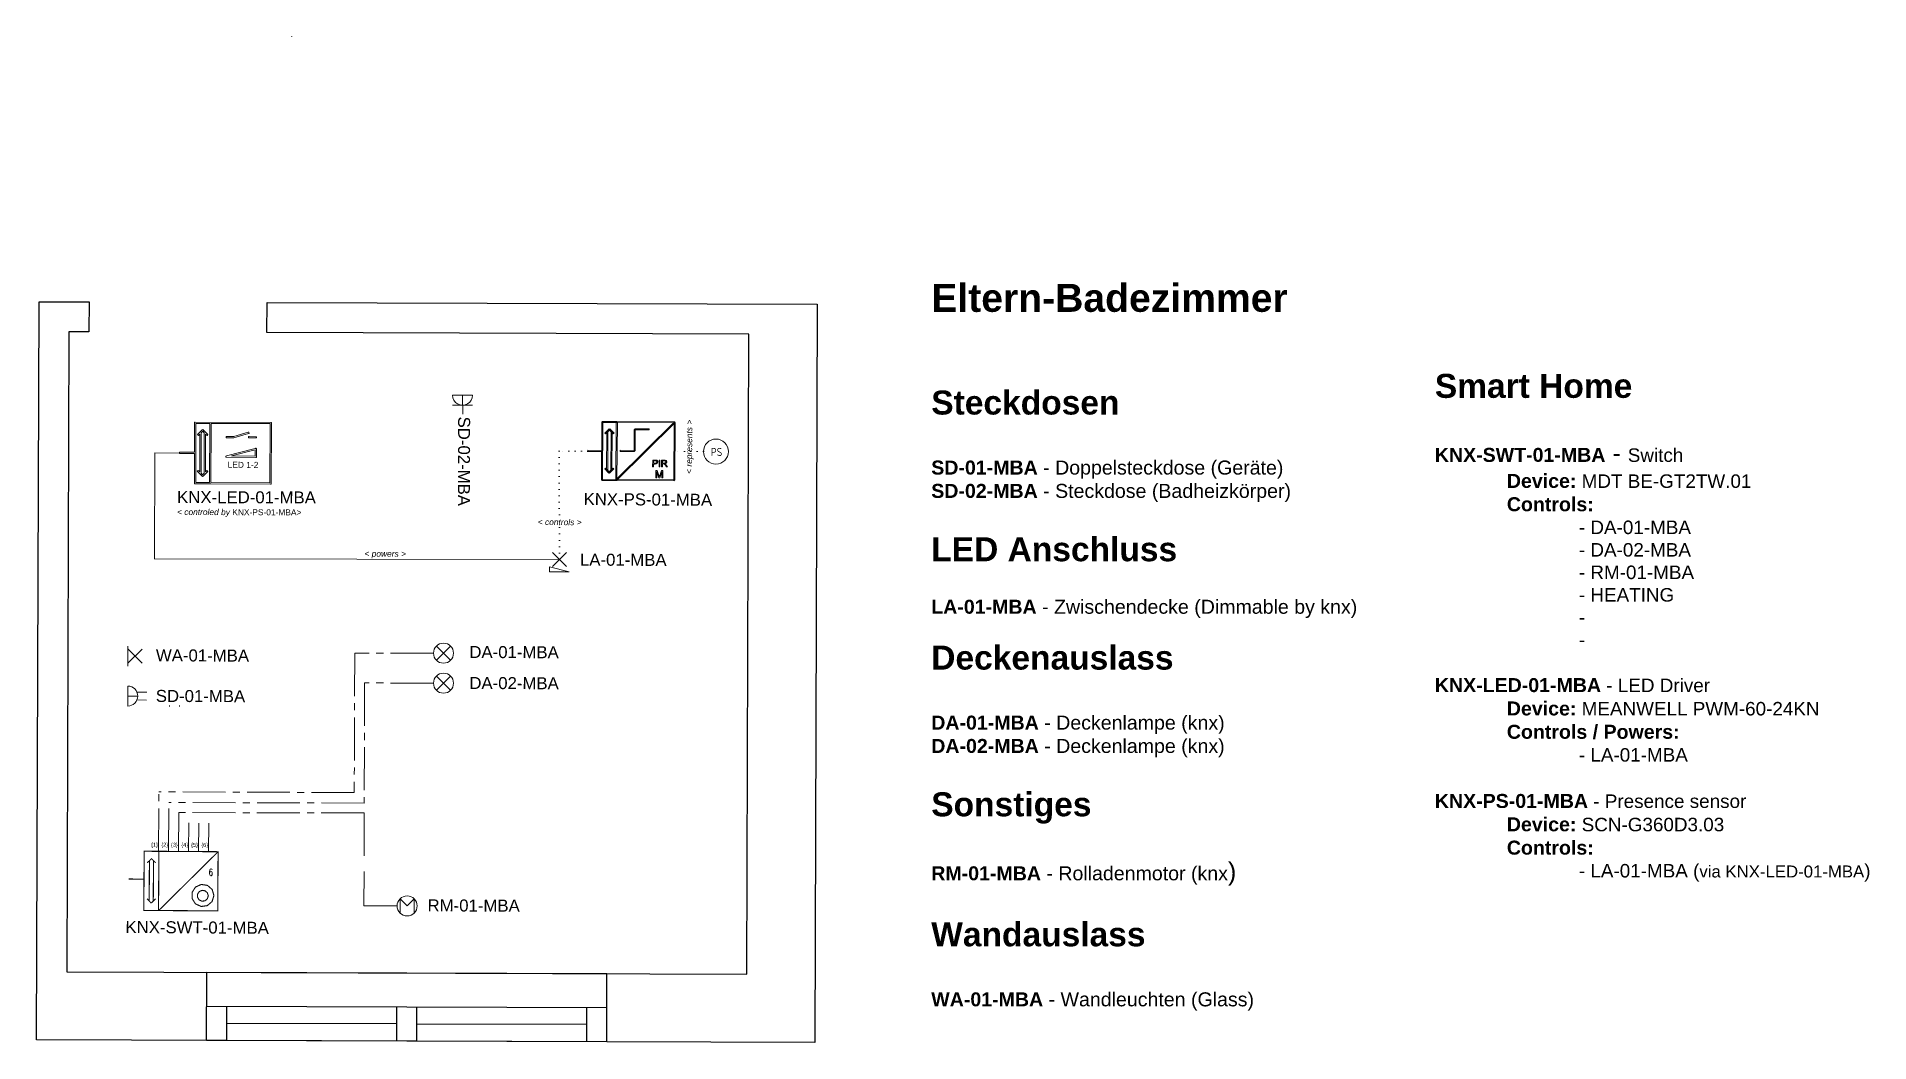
# Model space of a CAD drawing. Header units: millimetres. Extents: x 19395 to 28558, y 20483 to 25511.
import ezdxf
from ezdxf.enums import TextEntityAlignment as Align

# ---------------------------------------------------------------- set-up
doc = ezdxf.new("R2010")
doc.units = ezdxf.units.MM
doc.header["$LTSCALE"] = 10
doc.linetypes.add('AI-Linetype-20', pattern=[32.166085, 21.44411, -3.573992, 3.573992, -3.573992])
doc.linetypes.add('DOT2', pattern=[3.175, 0, -3.175])
for name, color, linetype in [('01-OG-MBA-Walls', 7, 'Continuous'), ('02-OG-MBA-Windows', 7, 'Continuous'), ('05-OG-MBA-Light_Schematic', 7, 'Continuous'), ('05-OG-MBA-Outlets_Schematic', 7, 'Continuous'), ('06-OG-MBA-Smart_Schematic', 7, 'Continuous'), ('07-OG-MBA-Misc_Schematic', 7, 'Continuous'), ('08-OG-MBA-Schematic_Description', 7, 'Continuous')]:
    doc.layers.add(name, color=color, linetype=linetype)
doc.styles.add('ISO Proportional', font='isocp.shx')
doc.styles.add('SN0', font='ROMANS', dxfattribs={"width": 0.002083})
doc.styles.get("Standard").update_dxf_attribs({"font": 'Arial.ttf'})

# ---------------------------------------------------------------- blocks, each defined once
blk = doc.blocks.new('block 6')
at = {"color": 250, "lineweight": 25}
blk.add_open_spline([(-668.9, 148.6), (-668.9, 148.6), (-668.9, 148.7), (-668.9, 148.7)], degree=3, dxfattribs=at)

msp = doc.modelspace()

# ---------------------------------------------------------------- linework, layer by layer
at = {"layer": '01-OG-MBA-Walls', "lineweight": 25}
msp.add_lwpolyline([(22956.1, 24023.6), (20546.1, 24031.4), (20546.6, 24181.4), (23296.6, 24172.5), (23284.7, 20482.5), (22244.7, 20485.9), (19394.7, 20495.1), (19406.6, 24185.1), (19656.6, 24184.2), (19656.1, 24034.2), (19556.1, 24034.6), (19545.8, 20834.6), (22945.8, 20823.6)], close=True, dxfattribs=at)
at = {"layer": '02-OG-MBA-Windows', "lineweight": 25}
for p, q in [((20244.7, 20492.3), (20245.8, 20832.3)), ((22245.8, 20825.9), (20245.8, 20832.3)), ((22244.7, 20485.9), (22245.8, 20825.9)), ((22245.2, 20655.9), (20245.2, 20662.3)), ((20344.7, 20492), (20345.2, 20662)), ((21194.7, 20489.3), (21195.2, 20659.3)), ((21294.7, 20488.9), (21295.2, 20658.9)), ((22144.7, 20486.2), (22145.2, 20656.2)), ((21195, 20574.3), (20345, 20577)), ((22145, 20571.2), (21295, 20573.9)), ((22244.7, 20485.9), (20244.7, 20492.3))]:
    msp.add_line(p, q, dxfattribs=at)
at = {"layer": '05-OG-MBA-Light_Schematic', "color": 7, "lineweight": 20}
for p, q in [((21973.5, 22861.6), (22044.5, 22932.1)), ((21973.8, 22932.3), (22044.2, 22861.4)), ((21958.9, 22860.7), (22057.8, 22834.3)), ((19851.1, 22464), (19850.7, 22364)), ((19921.7, 22449.1), (19850.8, 22378.6)), ((19851, 22449.3), (19921.5, 22378.4)), ((21464.4, 22463.8), (21393.5, 22393.3)), ((21393.7, 22464), (21464.2, 22393)), ((21464.3, 22313.8), (21393.3, 22243.3)), ((21393.5, 22314), (21464, 22243))]:
    msp.add_line(p, q, dxfattribs=at)
msp.add_lwpolyline([(22057.8, 22834.3), (21958.8, 22834.7), (21958.9, 22860.7)], dxfattribs=at)
for centre in [(21428.9, 22428.5), (21428.8, 22278.5)]:
    msp.add_circle(centre, 50, dxfattribs=at)
at = {"layer": '05-OG-MBA-Outlets_Schematic', "color": 7, "lineweight": 20}
for p, q in [((21574.2, 23717.9), (21474.2, 23717.7)), ((21574.3, 23667.9), (21474.3, 23667.7)), ((21524.2, 23717.8), (21524.9, 23623.9)), ((19850.4, 22264), (19850.1, 22164)), ((19900.2, 22213.8), (19850.2, 22214)), ((19896.1, 22234), (19944.8, 22233.8)), ((19896.3, 22194.4), (19944.7, 22194.2))]:
    msp.add_line(p, q, dxfattribs=at)
for centre, start, end in [((21524.2, 23717.8), 180.13276, 0.13276), ((19850.2, 22214), 269.815, 89.815)]:
    msp.add_arc(centre, 50, start, end, dxfattribs=at)
at = {"layer": '06-OG-MBA-Smart_Schematic', "color": 3, "linetype": 'AI-Linetype-20', "lineweight": 15}
for p, q in [((20984.9, 22428.5), (20982.7, 21731.6)), ((21378.9, 22428.5), (20984.9, 22428.5)), ((21034.5, 22279.6), (21032.5, 21678.7)), ((21378.8, 22278.5), (21034.5, 22279.6)), ((20058.6, 22162.3), (20058.6, 22167.2)), ((20108.6, 22162.2), (20108.6, 22166.9)), ((20003.9, 21437.6), (20005.8, 21734.7)), ((20982.7, 21731.6), (20005.8, 21734.7)), ((20053.9, 21437.2), (20055.5, 21681.4)), ((21032.5, 21678.7), (20055.5, 21681.4)), ((20103.9, 21436.9), (20105.1, 21631.2)), ((21032.4, 21629.3), (20105.1, 21631.2)), ((21032.4, 21629.3), (21031.6, 21386.2)), ((20153.9, 21436.6), (20154.8, 21579.3)), ((20203.9, 21436.3), (20204.8, 21579)), ((20253.9, 21436), (20254.8, 21578.7)), ((21031.4, 21336.2), (21030.9, 21165.1)), ((21030.9, 21165.1), (21196.9, 21164.6))]:
    msp.add_line(p, q, dxfattribs=at)
at = {"layer": '06-OG-MBA-Smart_Schematic', "color": 1, "linetype": 'Continuous', "lineweight": 15}
for points in [[(19984, 22900.4), (19985.7, 23429.2)], [(19985.7, 23429.2), (20109.5, 23429)], [(19983, 22900.4), (22009, 22896.8)]]:
    msp.add_lwpolyline(points, dxfattribs=at)
at = {"layer": '06-OG-MBA-Smart_Schematic', "color": 7, "linetype": 'DOT2', "lineweight": 15}
for points in [[(22150.6, 23437.5), (22006.6, 23438.4)], [(22006.6, 23438.4), (22009, 22896.8)], [(22728.5, 23436.4), (22583.7, 23437.4)]]:
    msp.add_lwpolyline(points, dxfattribs=at)
at = {"layer": '06-OG-MBA-Smart_Schematic', "color": 7, "linetype": 'Continuous', "lineweight": 15, "const_width": 5.48}
for points in [[(19932.3, 21438), (20005.9, 21437.6), (20004, 21141.6), (19930.4, 21142), (19932.3, 21438)], [(19968.9, 21401), (19947.6, 21380), (19968.9, 21401), (19989.9, 21379.7), (19968.9, 21401)], [(19958.6, 21390.9), (19957.3, 21189.6)], [(19979, 21390.7), (19977.7, 21189.5)], [(20005.9, 21437.6), (20301.9, 21435.6), (20300, 21139.7), (20004, 21141.6), (20005.9, 21437.6)], [(20301.9, 21435.6), (20004.8, 21141.6)], [(19855.4, 21299.1), (19930.6, 21298.7)], [(20280.9, 21216.5), (20272.3, 21246.6), (20248.8, 21267.3), (20217.8, 21272), (20189.2, 21259.2), (20172.1, 21233), (20171.8, 21201.6), (20188.6, 21175.1), (20217, 21161.9), (20248, 21166.1), (20271.8, 21186.5), (20280.9, 21216.5), (20280.9, 21216.5)], [(19967.4, 21178.6), (19946.4, 21200.7)], [(19988.7, 21200.4), (19967.4, 21178.6)], [(20252.7, 21215.1), (20248.4, 21230), (20236.9, 21240.2), (20221.6, 21242.5), (20207.5, 21236.2), (20199, 21223.2), (20198.9, 21207.8), (20207.2, 21194.7), (20221.2, 21188.2), (20236.5, 21190.3), (20248.2, 21200.3), (20252.7, 21215.1), (20252.7, 21215.1)]]:
    msp.add_lwpolyline(points, dxfattribs=at)
at = {"layer": '06-OG-MBA-Smart_Schematic', "color": 7, "lineweight": 15}
msp.add_circle((22791, 23436.4), 62.5, dxfattribs=at)
for points, knots in [([(20265.8, 23274.9), (20265.8, 23274.9), (20259.3, 23274.9), (20259.3, 23274.9), (20259.3, 23274.9), (20259.3, 23274.9), (20186.7, 23275.2), (20186.7, 23275.2), (20186.7, 23275.2), (20186.7, 23275.2), (20183.4, 23275.2), (20183.4, 23275.2), (20183.4, 23275.2), (20183.4, 23275.2), (20183.4, 23278.4), (20183.4, 23278.4), (20183.4, 23278.4), (20183.4, 23278.4), (20183.9, 23426.1), (20183.9, 23426.1), (20183.9, 23426.1), (20183.9, 23426.1), (20112.8, 23426.4), (20112.8, 23426.4), (20112.8, 23426.4), (20112.8, 23426.4), (20109.5, 23426.4), (20109.5, 23426.4), (20109.5, 23426.4), (20109.5, 23426.4), (20109.5, 23432.9), (20109.5, 23432.9), (20109.5, 23432.9), (20109.5, 23432.9), (20112.8, 23432.9), (20112.8, 23432.9), (20112.8, 23432.9), (20112.8, 23432.9), (20183.9, 23432.7), (20183.9, 23432.7), (20183.9, 23432.7), (20183.9, 23432.7), (20184.4, 23580.4), (20184.4, 23580.4), (20184.4, 23580.4), (20184.4, 23580.4), (20184.4, 23583.7), (20184.4, 23583.7), (20184.4, 23583.7), (20184.4, 23583.7), (20187.7, 23583.7), (20187.7, 23583.7), (20187.7, 23583.7), (20187.7, 23583.7), (20565.5, 23582.4), (20565.5, 23582.4), (20565.5, 23582.4), (20565.5, 23582.4), (20568.8, 23582.4), (20568.8, 23582.4), (20568.8, 23582.4), (20568.8, 23582.4), (20568.8, 23579.2), (20568.8, 23579.2), (20568.8, 23579.2), (20568.8, 23579.2), (20567.8, 23277.2), (20567.8, 23277.2), (20567.8, 23277.2), (20567.8, 23277.2), (20567.8, 23273.9), (20567.8, 23273.9), (20567.8, 23273.9), (20567.8, 23273.9), (20564.5, 23273.9), (20564.5, 23273.9), (20564.5, 23273.9), (20564.5, 23273.9), (20265.8, 23274.9), (20265.8, 23274.9)], [0, 0, 0, 0, 0.047619, 0.047619, 0.047619, 0.047619, 0.095238, 0.095238, 0.095238, 0.095238, 0.142857, 0.142857, 0.142857, 0.142857, 0.190476, 0.190476, 0.190476, 0.190476, 0.238095, 0.238095, 0.238095, 0.238095, 0.285714, 0.285714, 0.285714, 0.285714, 0.333333, 0.333333, 0.333333, 0.333333, 0.380952, 0.380952, 0.380952, 0.380952, 0.428571, 0.428571, 0.428571, 0.428571, 0.47619, 0.47619, 0.47619, 0.47619, 0.52381, 0.52381, 0.52381, 0.52381, 0.571429, 0.571429, 0.571429, 0.571429, 0.619048, 0.619048, 0.619048, 0.619048, 0.666667, 0.666667, 0.666667, 0.666667, 0.714286, 0.714286, 0.714286, 0.714286, 0.761905, 0.761905, 0.761905, 0.761905, 0.809524, 0.809524, 0.809524, 0.809524, 0.857143, 0.857143, 0.857143, 0.857143, 0.904762, 0.904762, 0.904762, 0.904762, 1, 1, 1, 1]), ([(20259.3, 23281.5), (20259.3, 23281.5), (20260.3, 23576.9), (20260.3, 23576.9), (20260.3, 23576.9), (20260.3, 23576.9), (20190.9, 23577.1), (20190.9, 23577.1), (20190.9, 23577.1), (20190.9, 23577.1), (20190.5, 23432.7), (20190.5, 23432.7), (20190.5, 23432.7), (20190.5, 23432.7), (20190.4, 23426.1), (20190.4, 23426.1), (20190.4, 23426.1), (20190.4, 23426.1), (20190, 23281.7), (20190, 23281.7), (20190, 23281.7), (20190, 23281.7), (20259.3, 23281.5), (20259.3, 23281.5)], [0, 0, 0, 0, 0.142857, 0.142857, 0.142857, 0.142857, 0.285714, 0.285714, 0.285714, 0.285714, 0.428571, 0.428571, 0.428571, 0.428571, 0.571429, 0.571429, 0.571429, 0.571429, 0.714286, 0.714286, 0.714286, 0.714286, 1, 1, 1, 1]), ([(20266.8, 23576.9), (20266.8, 23576.9), (20265.8, 23281.4), (20265.8, 23281.4), (20265.8, 23281.4), (20265.8, 23281.4), (20561.3, 23280.5), (20561.3, 23280.5), (20561.3, 23280.5), (20561.3, 23280.5), (20562.3, 23575.9), (20562.3, 23575.9), (20562.3, 23575.9), (20562.3, 23575.9), (20266.8, 23576.9), (20266.8, 23576.9)], [0, 0, 0, 0, 0.2, 0.2, 0.2, 0.2, 0.4, 0.4, 0.4, 0.4, 0.6, 0.6, 0.6, 0.6, 1, 1, 1, 1]), ([(20210.3, 23334.5), (20210.3, 23334.5), (20210.9, 23524.1), (20210.9, 23524.1), (20210.9, 23524.1), (20210.9, 23524.1), (20205.5, 23518.8), (20205.5, 23518.8), (20205.5, 23518.8), (20205.5, 23518.8), (20203.2, 23516.5), (20203.2, 23516.5), (20203.2, 23516.5), (20203.2, 23516.5), (20198.6, 23521.1), (20198.6, 23521.1), (20198.6, 23521.1), (20198.6, 23521.1), (20200.9, 23523.4), (20200.9, 23523.4), (20200.9, 23523.4), (20200.9, 23523.4), (20222.5, 23544.9), (20222.5, 23544.9), (20222.5, 23544.9), (20222.5, 23544.9), (20224.8, 23547.2), (20224.8, 23547.2), (20224.8, 23547.2), (20224.8, 23547.2), (20224.9, 23547.1), (20224.9, 23547.1), (20224.9, 23547.1), (20224.9, 23547.1), (20225, 23547.2), (20225, 23547.2), (20225, 23547.2), (20225, 23547.2), (20227.3, 23544.9), (20227.3, 23544.9), (20227.3, 23544.9), (20227.3, 23544.9), (20248.8, 23523.2), (20248.8, 23523.2), (20248.8, 23523.2), (20248.8, 23523.2), (20251.1, 23520.9), (20251.1, 23520.9), (20251.1, 23520.9), (20251.1, 23520.9), (20246.5, 23516.3), (20246.5, 23516.3), (20246.5, 23516.3), (20246.5, 23516.3), (20244.2, 23518.6), (20244.2, 23518.6), (20244.2, 23518.6), (20244.2, 23518.6), (20238.8, 23524), (20238.8, 23524), (20238.8, 23524), (20238.8, 23524), (20238.2, 23334.5), (20238.2, 23334.5), (20238.2, 23334.5), (20238.2, 23334.5), (20243.6, 23339.8), (20243.6, 23339.8), (20243.6, 23339.8), (20243.6, 23339.8), (20245.9, 23342.1), (20245.9, 23342.1), (20245.9, 23342.1), (20245.9, 23342.1), (20250.5, 23337.5), (20250.5, 23337.5), (20250.5, 23337.5), (20250.5, 23337.5), (20248.2, 23335.2), (20248.2, 23335.2), (20248.2, 23335.2), (20248.2, 23335.2), (20226.6, 23313.7), (20226.6, 23313.7), (20226.6, 23313.7), (20226.6, 23313.7), (20224.3, 23311.4), (20224.3, 23311.4), (20224.3, 23311.4), (20224.3, 23311.4), (20224.2, 23311.5), (20224.2, 23311.5), (20224.2, 23311.5), (20224.2, 23311.5), (20224.1, 23311.4), (20224.1, 23311.4), (20224.1, 23311.4), (20224.1, 23311.4), (20221.8, 23313.7), (20221.8, 23313.7), (20221.8, 23313.7), (20221.8, 23313.7), (20200.3, 23335.3), (20200.3, 23335.3), (20200.3, 23335.3), (20200.3, 23335.3), (20198, 23337.6), (20198, 23337.6), (20198, 23337.6), (20198, 23337.6), (20202.6, 23342.3), (20202.6, 23342.3), (20202.6, 23342.3), (20202.6, 23342.3), (20204.9, 23339.9), (20204.9, 23339.9), (20204.9, 23339.9), (20204.9, 23339.9), (20210.3, 23334.5), (20210.3, 23334.5)], [0, 0, 0, 0, 0.032258, 0.032258, 0.032258, 0.032258, 0.064516, 0.064516, 0.064516, 0.064516, 0.096774, 0.096774, 0.096774, 0.096774, 0.129032, 0.129032, 0.129032, 0.129032, 0.16129, 0.16129, 0.16129, 0.16129, 0.193548, 0.193548, 0.193548, 0.193548, 0.225806, 0.225806, 0.225806, 0.225806, 0.258065, 0.258065, 0.258065, 0.258065, 0.290323, 0.290323, 0.290323, 0.290323, 0.322581, 0.322581, 0.322581, 0.322581, 0.354839, 0.354839, 0.354839, 0.354839, 0.387097, 0.387097, 0.387097, 0.387097, 0.419355, 0.419355, 0.419355, 0.419355, 0.451613, 0.451613, 0.451613, 0.451613, 0.483871, 0.483871, 0.483871, 0.483871, 0.516129, 0.516129, 0.516129, 0.516129, 0.548387, 0.548387, 0.548387, 0.548387, 0.580645, 0.580645, 0.580645, 0.580645, 0.612903, 0.612903, 0.612903, 0.612903, 0.645161, 0.645161, 0.645161, 0.645161, 0.677419, 0.677419, 0.677419, 0.677419, 0.709677, 0.709677, 0.709677, 0.709677, 0.741935, 0.741935, 0.741935, 0.741935, 0.774194, 0.774194, 0.774194, 0.774194, 0.806452, 0.806452, 0.806452, 0.806452, 0.83871, 0.83871, 0.83871, 0.83871, 0.870968, 0.870968, 0.870968, 0.870968, 0.903226, 0.903226, 0.903226, 0.903226, 0.935484, 0.935484, 0.935484, 0.935484, 1, 1, 1, 1]), ([(20217.4, 23530.6), (20217.4, 23530.6), (20217.4, 23528), (20217.4, 23528), (20217.4, 23528), (20217.4, 23528), (20216.8, 23329.1), (20216.8, 23329.1), (20216.8, 23329.1), (20216.8, 23329.1), (20216.8, 23328), (20216.8, 23328), (20216.8, 23328), (20216.8, 23328), (20224.2, 23320.5), (20224.2, 23320.5), (20224.2, 23320.5), (20224.2, 23320.5), (20231.7, 23327.9), (20231.7, 23327.9), (20231.7, 23327.9), (20231.7, 23327.9), (20231.7, 23329), (20231.7, 23329), (20231.7, 23329), (20231.7, 23329), (20232.3, 23528), (20232.3, 23528), (20232.3, 23528), (20232.3, 23528), (20232.3, 23530.6), (20232.3, 23530.6), (20232.3, 23530.6), (20232.3, 23530.6), (20224.9, 23538.1), (20224.9, 23538.1), (20224.9, 23538.1), (20224.9, 23538.1), (20217.4, 23530.6), (20217.4, 23530.6)], [0, 0, 0, 0, 0.090909, 0.090909, 0.090909, 0.090909, 0.181818, 0.181818, 0.181818, 0.181818, 0.272727, 0.272727, 0.272727, 0.272727, 0.363636, 0.363636, 0.363636, 0.363636, 0.454545, 0.454545, 0.454545, 0.454545, 0.545455, 0.545455, 0.545455, 0.545455, 0.636364, 0.636364, 0.636364, 0.636364, 0.727273, 0.727273, 0.727273, 0.727273, 0.818182, 0.818182, 0.818182, 0.818182, 1, 1, 1, 1]), ([(20344.8, 23504.7), (20344.8, 23504.7), (20341.5, 23504.8), (20341.5, 23504.8), (20341.5, 23504.8), (20341.5, 23504.8), (20341.5, 23511.3), (20341.5, 23511.3), (20341.5, 23511.3), (20341.5, 23511.3), (20344.8, 23511.3), (20344.8, 23511.3), (20344.8, 23511.3), (20344.8, 23511.3), (20379.9, 23511.2), (20379.9, 23511.2), (20379.9, 23511.2), (20379.9, 23511.2), (20452.1, 23532.8), (20452.1, 23532.8), (20452.1, 23532.8), (20452.1, 23532.8), (20455.2, 23533.7), (20455.2, 23533.7), (20455.2, 23533.7), (20455.2, 23533.7), (20457.1, 23527.4), (20457.1, 23527.4), (20457.1, 23527.4), (20457.1, 23527.4), (20454, 23526.5), (20454, 23526.5), (20454, 23526.5), (20454, 23526.5), (20381.3, 23504.8), (20381.3, 23504.8), (20381.3, 23504.8), (20381.3, 23504.8), (20380.8, 23504.6), (20380.8, 23504.6), (20380.8, 23504.6), (20380.8, 23504.6), (20380.3, 23504.6), (20380.3, 23504.6), (20380.3, 23504.6), (20380.3, 23504.6), (20344.8, 23504.7), (20344.8, 23504.7)], [0, 0, 0, 0, 0.076923, 0.076923, 0.076923, 0.076923, 0.153846, 0.153846, 0.153846, 0.153846, 0.230769, 0.230769, 0.230769, 0.230769, 0.307692, 0.307692, 0.307692, 0.307692, 0.384615, 0.384615, 0.384615, 0.384615, 0.461538, 0.461538, 0.461538, 0.461538, 0.538462, 0.538462, 0.538462, 0.538462, 0.615385, 0.615385, 0.615385, 0.615385, 0.692308, 0.692308, 0.692308, 0.692308, 0.769231, 0.769231, 0.769231, 0.769231, 0.846154, 0.846154, 0.846154, 0.846154, 1, 1, 1, 1]), ([(20457.8, 23504.4), (20457.8, 23504.4), (20454.6, 23504.4), (20454.6, 23504.4), (20454.6, 23504.4), (20454.6, 23504.4), (20454.6, 23510.9), (20454.6, 23510.9), (20454.6, 23510.9), (20454.6, 23510.9), (20457.9, 23510.9), (20457.9, 23510.9), (20457.9, 23510.9), (20457.9, 23510.9), (20490.6, 23510.8), (20490.6, 23510.8), (20490.6, 23510.8), (20490.6, 23510.8), (20493.9, 23510.8), (20493.9, 23510.8), (20493.9, 23510.8), (20493.9, 23510.8), (20493.9, 23504.3), (20493.9, 23504.3), (20493.9, 23504.3), (20493.9, 23504.3), (20490.6, 23504.3), (20490.6, 23504.3), (20490.6, 23504.3), (20490.6, 23504.3), (20457.8, 23504.4), (20457.8, 23504.4)], [0, 0, 0, 0, 0.111111, 0.111111, 0.111111, 0.111111, 0.222222, 0.222222, 0.222222, 0.222222, 0.333333, 0.333333, 0.333333, 0.333333, 0.444444, 0.444444, 0.444444, 0.444444, 0.555556, 0.555556, 0.555556, 0.555556, 0.666667, 0.666667, 0.666667, 0.666667, 0.777778, 0.777778, 0.777778, 0.777778, 1, 1, 1, 1]), ([(20487, 23451.7), (20487, 23451.7), (20489, 23452.2), (20489, 23452.2), (20489, 23452.2), (20489.4, 23452.5), (20489.9, 23452.6), (20490.5, 23452.6), (20490.5, 23452.6), (20492.3, 23452.6), (20493.7, 23451.1), (20493.7, 23449.3), (20493.7, 23449.3), (20493.7, 23449.3), (20493.6, 23413.9), (20493.6, 23413.9), (20493.6, 23413.9), (20493.6, 23413.9), (20493.6, 23407.4), (20493.6, 23407.4), (20493.6, 23407.4), (20493.6, 23407.4), (20490.3, 23407.4), (20490.3, 23407.4), (20490.3, 23407.4), (20490.3, 23407.4), (20343.9, 23407.9), (20343.9, 23407.9), (20343.9, 23407.9), (20343.9, 23407.9), (20343.9, 23407.9), (20343.9, 23407.9), (20343.9, 23407.9), (20342.5, 23407.9), (20341.2, 23408.8), (20340.8, 23410.3), (20340.8, 23410.3), (20340.3, 23412.1), (20341.4, 23413.8), (20343.1, 23414.3), (20343.1, 23414.3), (20343.1, 23414.3), (20487, 23451.7), (20487, 23451.7)], [0, 0, 0, 0, 0.083333, 0.083333, 0.083333, 0.083333, 0.166667, 0.166667, 0.166667, 0.166667, 0.25, 0.25, 0.25, 0.25, 0.333333, 0.333333, 0.333333, 0.333333, 0.416667, 0.416667, 0.416667, 0.416667, 0.5, 0.5, 0.5, 0.5, 0.583333, 0.583333, 0.583333, 0.583333, 0.666667, 0.666667, 0.666667, 0.666667, 0.75, 0.75, 0.75, 0.75, 0.833333, 0.833333, 0.833333, 0.833333, 1, 1, 1, 1]), ([(20487.2, 23445), (20487.2, 23445), (20369.1, 23414.3), (20369.1, 23414.3), (20369.1, 23414.3), (20369.1, 23414.3), (20487.1, 23413.9), (20487.1, 23413.9), (20487.1, 23413.9), (20487.1, 23413.9), (20487.2, 23445), (20487.2, 23445)], [0, 0, 0, 0, 0.25, 0.25, 0.25, 0.25, 0.5, 0.5, 0.5, 0.5, 1, 1, 1, 1])]:
    msp.add_open_spline(points, degree=3, knots=knots, dxfattribs=at)
at = {"layer": '06-OG-MBA-Smart_Schematic', "color": 7, "linetype": 'Continuous', "lineweight": 15}
for points, knots in [([(22223.5, 23295), (22223.5, 23295), (22218.1, 23295.1), (22218.1, 23295.1), (22218.1, 23295.1), (22218.1, 23295.1), (22220, 23584.3), (22220, 23584.3), (22220, 23584.3), (22220, 23584.3), (22225.4, 23584.3), (22225.4, 23584.3), (22225.4, 23584.3), (22225.4, 23584.3), (22223.5, 23295), (22223.5, 23295)], [0, 0, 0, 0, 0.2, 0.2, 0.2, 0.2, 0.4, 0.4, 0.4, 0.4, 0.6, 0.6, 0.6, 0.6, 1, 1, 1, 1]), ([(22222.7, 23581.7), (22222.7, 23581.7), (22222.7, 23587), (22222.7, 23587), (22222.7, 23587), (22222.7, 23587), (22295.4, 23586.5), (22295.4, 23586.5), (22295.4, 23586.5), (22295.4, 23586.5), (22295.4, 23581.2), (22295.4, 23581.2), (22295.4, 23581.2), (22295.4, 23581.2), (22222.7, 23581.7), (22222.7, 23581.7)], [0, 0, 0, 0, 0.2, 0.2, 0.2, 0.2, 0.4, 0.4, 0.4, 0.4, 0.6, 0.6, 0.6, 0.6, 1, 1, 1, 1]), ([(22239.5, 23525), (22239.5, 23525), (22235.7, 23528.7), (22235.7, 23528.7), (22235.7, 23528.7), (22235.7, 23528.7), (22256.5, 23550), (22256.5, 23550), (22256.5, 23550), (22256.5, 23550), (22260.3, 23546.3), (22260.3, 23546.3), (22260.3, 23546.3), (22260.3, 23546.3), (22239.5, 23525), (22239.5, 23525)], [0, 0, 0, 0, 0.2, 0.2, 0.2, 0.2, 0.4, 0.4, 0.4, 0.4, 0.6, 0.6, 0.6, 0.6, 1, 1, 1, 1]), ([(22256.5, 23549.3), (22256.5, 23549.3), (22260.3, 23545.5), (22260.3, 23545.5), (22260.3, 23545.5), (22260.3, 23545.5), (22239.5, 23524.9), (22239.5, 23524.9), (22239.5, 23524.9), (22239.5, 23524.9), (22235.7, 23528.7), (22235.7, 23528.7), (22235.7, 23528.7), (22235.7, 23528.7), (22256.5, 23549.3), (22256.5, 23549.3)], [0, 0, 0, 0, 0.2, 0.2, 0.2, 0.2, 0.4, 0.4, 0.4, 0.4, 0.6, 0.6, 0.6, 0.6, 1, 1, 1, 1]), ([(22256.5, 23546.3), (22256.5, 23546.3), (22260.3, 23550), (22260.3, 23550), (22260.3, 23550), (22260.3, 23550), (22281.6, 23528.4), (22281.6, 23528.4), (22281.6, 23528.4), (22281.6, 23528.4), (22277.8, 23524.7), (22277.8, 23524.7), (22277.8, 23524.7), (22277.8, 23524.7), (22256.5, 23546.3), (22256.5, 23546.3)], [0, 0, 0, 0, 0.2, 0.2, 0.2, 0.2, 0.4, 0.4, 0.4, 0.4, 0.6, 0.6, 0.6, 0.6, 1, 1, 1, 1]), ([(22281.6, 23528.5), (22281.6, 23528.5), (22277.8, 23524.7), (22277.8, 23524.7), (22277.8, 23524.7), (22277.8, 23524.7), (22256.5, 23545.5), (22256.5, 23545.5), (22256.5, 23545.5), (22256.5, 23545.5), (22260.3, 23549.3), (22260.3, 23549.3), (22260.3, 23549.3), (22260.3, 23549.3), (22281.6, 23528.5), (22281.6, 23528.5)], [0, 0, 0, 0, 0.2, 0.2, 0.2, 0.2, 0.4, 0.4, 0.4, 0.4, 0.6, 0.6, 0.6, 0.6, 1, 1, 1, 1]), ([(22296.2, 23294.6), (22296.2, 23294.6), (22290.8, 23294.6), (22290.8, 23294.6), (22290.8, 23294.6), (22290.8, 23294.6), (22292.7, 23583.9), (22292.7, 23583.9), (22292.7, 23583.9), (22292.7, 23583.9), (22298.1, 23583.8), (22298.1, 23583.8), (22298.1, 23583.8), (22298.1, 23583.8), (22296.2, 23294.6), (22296.2, 23294.6)], [0, 0, 0, 0, 0.2, 0.2, 0.2, 0.2, 0.4, 0.4, 0.4, 0.4, 0.6, 0.6, 0.6, 0.6, 1, 1, 1, 1]), ([(22292.7, 23583.9), (22292.7, 23583.9), (22298.1, 23583.8), (22298.1, 23583.8), (22298.1, 23583.8), (22298.1, 23583.8), (22296.2, 23294.6), (22296.2, 23294.6), (22296.2, 23294.6), (22296.2, 23294.6), (22290.8, 23294.6), (22290.8, 23294.6), (22290.8, 23294.6), (22290.8, 23294.6), (22292.7, 23583.9), (22292.7, 23583.9)], [0, 0, 0, 0, 0.2, 0.2, 0.2, 0.2, 0.4, 0.4, 0.4, 0.4, 0.6, 0.6, 0.6, 0.6, 1, 1, 1, 1]), ([(22582, 23583.1), (22582, 23583.1), (22585.8, 23579.3), (22585.8, 23579.3), (22585.8, 23579.3), (22585.8, 23579.3), (22296.9, 23295), (22296.9, 23295), (22296.9, 23295), (22296.9, 23295), (22293.2, 23298.8), (22293.2, 23298.8), (22293.2, 23298.8), (22293.2, 23298.8), (22582, 23583.1), (22582, 23583.1)], [0, 0, 0, 0, 0.2, 0.2, 0.2, 0.2, 0.4, 0.4, 0.4, 0.4, 0.6, 0.6, 0.6, 0.6, 1, 1, 1, 1]), ([(22295.4, 23581.2), (22295.4, 23581.2), (22295.4, 23586.5), (22295.4, 23586.5), (22295.4, 23586.5), (22295.4, 23586.5), (22584.7, 23584.7), (22584.7, 23584.7), (22584.7, 23584.7), (22584.7, 23584.7), (22584.6, 23579.3), (22584.6, 23579.3), (22584.6, 23579.3), (22584.6, 23579.3), (22295.4, 23581.2), (22295.4, 23581.2)], [0, 0, 0, 0, 0.2, 0.2, 0.2, 0.2, 0.4, 0.4, 0.4, 0.4, 0.6, 0.6, 0.6, 0.6, 1, 1, 1, 1]), ([(22384.7, 23544.6), (22384.7, 23544.6), (22384.7, 23550), (22384.7, 23550), (22384.7, 23550), (22384.7, 23550), (22457.4, 23549.5), (22457.4, 23549.5), (22457.4, 23549.5), (22457.4, 23549.5), (22457.4, 23544.2), (22457.4, 23544.2), (22457.4, 23544.2), (22457.4, 23544.2), (22384.7, 23544.6), (22384.7, 23544.6)], [0, 0, 0, 0, 0.2, 0.2, 0.2, 0.2, 0.4, 0.4, 0.4, 0.4, 0.6, 0.6, 0.6, 0.6, 1, 1, 1, 1]), ([(22582, 23582), (22582, 23582), (22587.3, 23582), (22587.3, 23582), (22587.3, 23582), (22587.3, 23582), (22585.5, 23292.7), (22585.5, 23292.7), (22585.5, 23292.7), (22585.5, 23292.7), (22580.1, 23292.7), (22580.1, 23292.7), (22580.1, 23292.7), (22580.1, 23292.7), (22582, 23582), (22582, 23582)], [0, 0, 0, 0, 0.2, 0.2, 0.2, 0.2, 0.4, 0.4, 0.4, 0.4, 0.6, 0.6, 0.6, 0.6, 1, 1, 1, 1]), ([(22245.7, 23537.5), (22245.7, 23537.5), (22251.1, 23537.5), (22251.1, 23537.5), (22251.1, 23537.5), (22251.1, 23537.5), (22249.8, 23340.8), (22249.8, 23340.8), (22249.8, 23340.8), (22249.8, 23340.8), (22244.4, 23340.8), (22244.4, 23340.8), (22244.4, 23340.8), (22244.4, 23340.8), (22245.7, 23537.5), (22245.7, 23537.5)], [0, 0, 0, 0, 0.2, 0.2, 0.2, 0.2, 0.4, 0.4, 0.4, 0.4, 0.6, 0.6, 0.6, 0.6, 1, 1, 1, 1]), ([(22266.4, 23537.4), (22266.4, 23537.4), (22271.7, 23537.3), (22271.7, 23537.3), (22271.7, 23537.3), (22271.7, 23537.3), (22270.5, 23340.7), (22270.5, 23340.7), (22270.5, 23340.7), (22270.5, 23340.7), (22265.1, 23340.7), (22265.1, 23340.7), (22265.1, 23340.7), (22265.1, 23340.7), (22266.4, 23537.4), (22266.4, 23537.4)], [0, 0, 0, 0, 0.2, 0.2, 0.2, 0.2, 0.4, 0.4, 0.4, 0.4, 0.6, 0.6, 0.6, 0.6, 1, 1, 1, 1]), ([(22386.7, 23439.4), (22386.7, 23439.4), (22381.3, 23439.4), (22381.3, 23439.4), (22381.3, 23439.4), (22381.3, 23439.4), (22382, 23547.3), (22382, 23547.3), (22382, 23547.3), (22382, 23547.3), (22387.4, 23547.3), (22387.4, 23547.3), (22387.4, 23547.3), (22387.4, 23547.3), (22386.7, 23439.4), (22386.7, 23439.4)], [0, 0, 0, 0, 0.2, 0.2, 0.2, 0.2, 0.4, 0.4, 0.4, 0.4, 0.6, 0.6, 0.6, 0.6, 1, 1, 1, 1]), ([(22150.6, 23437.5), (22150.6, 23437.5), (22150.6, 23442.8), (22150.6, 23442.8), (22150.6, 23442.8), (22150.6, 23442.8), (22222.5, 23442.4), (22222.5, 23442.4), (22222.5, 23442.4), (22222.5, 23442.4), (22222.5, 23437), (22222.5, 23437), (22222.5, 23437), (22222.5, 23437), (22150.6, 23437.5), (22150.6, 23437.5)], [0, 0, 0, 0, 0.2, 0.2, 0.2, 0.2, 0.4, 0.4, 0.4, 0.4, 0.6, 0.6, 0.6, 0.6, 1, 1, 1, 1]), ([(22312, 23437.2), (22312, 23437.2), (22312.1, 23442.6), (22312.1, 23442.6), (22312.1, 23442.6), (22312.1, 23442.6), (22384, 23442.1), (22384, 23442.1), (22384, 23442.1), (22384, 23442.1), (22384, 23436.7), (22384, 23436.7), (22384, 23436.7), (22384, 23436.7), (22312, 23437.2), (22312, 23437.2)], [0, 0, 0, 0, 0.2, 0.2, 0.2, 0.2, 0.4, 0.4, 0.4, 0.4, 0.6, 0.6, 0.6, 0.6, 1, 1, 1, 1]), ([(22474.4, 23360.4), (22474.4, 23360.4), (22474.6, 23393.9), (22474.6, 23393.9), (22474.6, 23393.9), (22474.6, 23393.9), (22487.2, 23393.8), (22487.2, 23393.8), (22487.2, 23393.8), (22489.5, 23393.8), (22491.2, 23393.6), (22492.3, 23393.4), (22492.3, 23393.4), (22494, 23393.1), (22495.3, 23392.6), (22496.5, 23391.8), (22496.5, 23391.8), (22497.6, 23391.1), (22498.4, 23390), (22499.1, 23388.6), (22499.1, 23388.6), (22499.8, 23387.2), (22500.1, 23385.7), (22500.1, 23384), (22500.1, 23384), (22500.1, 23381.2), (22499.2, 23378.8), (22497.3, 23376.8), (22497.3, 23376.8), (22495.5, 23374.9), (22492.2, 23373.9), (22487.5, 23373.9), (22487.5, 23373.9), (22487.5, 23373.9), (22478.9, 23374), (22478.9, 23374), (22478.9, 23374), (22478.9, 23374), (22478.8, 23360.4), (22478.8, 23360.4), (22478.8, 23360.4), (22478.8, 23360.4), (22474.4, 23360.4), (22474.4, 23360.4)], [0, 0, 0, 0, 0.083333, 0.083333, 0.083333, 0.083333, 0.166667, 0.166667, 0.166667, 0.166667, 0.25, 0.25, 0.25, 0.25, 0.333333, 0.333333, 0.333333, 0.333333, 0.416667, 0.416667, 0.416667, 0.416667, 0.5, 0.5, 0.5, 0.5, 0.583333, 0.583333, 0.583333, 0.583333, 0.666667, 0.666667, 0.666667, 0.666667, 0.75, 0.75, 0.75, 0.75, 0.833333, 0.833333, 0.833333, 0.833333, 1, 1, 1, 1]), ([(22478.9, 23377.9), (22478.9, 23377.9), (22487.6, 23377.9), (22487.6, 23377.9), (22487.6, 23377.9), (22490.5, 23377.8), (22492.5, 23378.4), (22493.7, 23379.4), (22493.7, 23379.4), (22494.9, 23380.5), (22495.5, 23382), (22495.5, 23383.9), (22495.5, 23383.9), (22495.5, 23385.3), (22495.2, 23386.5), (22494.5, 23387.5), (22494.5, 23387.5), (22493.8, 23388.5), (22492.9, 23389.2), (22491.7, 23389.5), (22491.7, 23389.5), (22491, 23389.7), (22489.6, 23389.8), (22487.6, 23389.8), (22487.6, 23389.8), (22487.6, 23389.8), (22479, 23389.9), (22479, 23389.9), (22479, 23389.9), (22479, 23389.9), (22478.9, 23377.9), (22478.9, 23377.9)], [0, 0, 0, 0, 0.111111, 0.111111, 0.111111, 0.111111, 0.222222, 0.222222, 0.222222, 0.222222, 0.333333, 0.333333, 0.333333, 0.333333, 0.444444, 0.444444, 0.444444, 0.444444, 0.555556, 0.555556, 0.555556, 0.555556, 0.666667, 0.666667, 0.666667, 0.666667, 0.777778, 0.777778, 0.777778, 0.777778, 1, 1, 1, 1]), ([(22506.3, 23360.2), (22506.3, 23360.2), (22506.6, 23393.7), (22506.6, 23393.7), (22506.6, 23393.7), (22506.6, 23393.7), (22511, 23393.6), (22511, 23393.6), (22511, 23393.6), (22511, 23393.6), (22510.8, 23360.2), (22510.8, 23360.2), (22510.8, 23360.2), (22510.8, 23360.2), (22506.3, 23360.2), (22506.3, 23360.2)], [0, 0, 0, 0, 0.2, 0.2, 0.2, 0.2, 0.4, 0.4, 0.4, 0.4, 0.6, 0.6, 0.6, 0.6, 1, 1, 1, 1]), ([(22518.6, 23360.1), (22518.6, 23360.1), (22518.9, 23393.6), (22518.9, 23393.6), (22518.9, 23393.6), (22518.9, 23393.6), (22533.7, 23393.5), (22533.7, 23393.5), (22533.7, 23393.5), (22536.7, 23393.5), (22539, 23393.1), (22540.5, 23392.5), (22540.5, 23392.5), (22542.1, 23391.9), (22543.3, 23390.9), (22544.2, 23389.3), (22544.2, 23389.3), (22545.1, 23387.8), (22545.6, 23386.1), (22545.6, 23384.3), (22545.6, 23384.3), (22545.5, 23381.9), (22544.8, 23379.9), (22543.2, 23378.3), (22543.2, 23378.3), (22541.7, 23376.7), (22539.3, 23375.6), (22536.1, 23375.2), (22536.1, 23375.2), (22537.2, 23374.7), (22538.1, 23374.1), (22538.7, 23373.5), (22538.7, 23373.5), (22540, 23372.3), (22541.2, 23370.8), (22542.4, 23369.1), (22542.4, 23369.1), (22542.4, 23369.1), (22548.1, 23359.9), (22548.1, 23359.9), (22548.1, 23359.9), (22548.1, 23359.9), (22542.6, 23359.9), (22542.6, 23359.9), (22542.6, 23359.9), (22542.6, 23359.9), (22538.2, 23366.9), (22538.2, 23366.9), (22538.2, 23366.9), (22536.9, 23369), (22535.9, 23370.5), (22535, 23371.6), (22535, 23371.6), (22534.2, 23372.6), (22533.5, 23373.4), (22532.8, 23373.8), (22532.8, 23373.8), (22532.1, 23374.3), (22531.5, 23374.6), (22530.8, 23374.7), (22530.8, 23374.7), (22530.3, 23374.8), (22529.5, 23374.9), (22528.3, 23374.9), (22528.3, 23374.9), (22528.3, 23374.9), (22523.2, 23374.9), (22523.2, 23374.9), (22523.2, 23374.9), (22523.2, 23374.9), (22523.1, 23360.1), (22523.1, 23360.1), (22523.1, 23360.1), (22523.1, 23360.1), (22518.6, 23360.1), (22518.6, 23360.1)], [0, 0, 0, 0, 0.05, 0.05, 0.05, 0.05, 0.1, 0.1, 0.1, 0.1, 0.15, 0.15, 0.15, 0.15, 0.2, 0.2, 0.2, 0.2, 0.25, 0.25, 0.25, 0.25, 0.3, 0.3, 0.3, 0.3, 0.35, 0.35, 0.35, 0.35, 0.4, 0.4, 0.4, 0.4, 0.45, 0.45, 0.45, 0.45, 0.5, 0.5, 0.5, 0.5, 0.55, 0.55, 0.55, 0.55, 0.6, 0.6, 0.6, 0.6, 0.65, 0.65, 0.65, 0.65, 0.7, 0.7, 0.7, 0.7, 0.75, 0.75, 0.75, 0.75, 0.8, 0.8, 0.8, 0.8, 0.85, 0.85, 0.85, 0.85, 0.9, 0.9, 0.9, 0.9, 1, 1, 1, 1]), ([(22523.2, 23378.8), (22523.2, 23378.8), (22532.7, 23378.7), (22532.7, 23378.7), (22532.7, 23378.7), (22534.7, 23378.7), (22536.3, 23378.9), (22537.5, 23379.3), (22537.5, 23379.3), (22538.6, 23379.7), (22539.5, 23380.4), (22540.1, 23381.3), (22540.1, 23381.3), (22540.7, 23382.2), (22541, 23383.2), (22541, 23384.3), (22541, 23384.3), (22541, 23385.9), (22540.4, 23387.2), (22539.3, 23388.2), (22539.3, 23388.2), (22538.2, 23389.2), (22536.3, 23389.8), (22533.9, 23389.8), (22533.9, 23389.8), (22533.9, 23389.8), (22523.3, 23389.8), (22523.3, 23389.8), (22523.3, 23389.8), (22523.3, 23389.8), (22523.2, 23378.8), (22523.2, 23378.8)], [0, 0, 0, 0, 0.111111, 0.111111, 0.111111, 0.111111, 0.222222, 0.222222, 0.222222, 0.222222, 0.333333, 0.333333, 0.333333, 0.333333, 0.444444, 0.444444, 0.444444, 0.444444, 0.555556, 0.555556, 0.555556, 0.555556, 0.666667, 0.666667, 0.666667, 0.666667, 0.777778, 0.777778, 0.777778, 0.777778, 1, 1, 1, 1]), ([(22293.5, 23297.3), (22293.5, 23297.3), (22293.5, 23291.9), (22293.5, 23291.9), (22293.5, 23291.9), (22293.5, 23291.9), (22220.8, 23292.4), (22220.8, 23292.4), (22220.8, 23292.4), (22220.8, 23292.4), (22220.8, 23297.7), (22220.8, 23297.7), (22220.8, 23297.7), (22220.8, 23297.7), (22293.5, 23297.3), (22293.5, 23297.3)], [0, 0, 0, 0, 0.2, 0.2, 0.2, 0.2, 0.4, 0.4, 0.4, 0.4, 0.6, 0.6, 0.6, 0.6, 1, 1, 1, 1]), ([(22258.9, 23332.7), (22258.9, 23332.7), (22255.1, 23328.9), (22255.1, 23328.9), (22255.1, 23328.9), (22255.1, 23328.9), (22234.6, 23349.7), (22234.6, 23349.7), (22234.6, 23349.7), (22234.6, 23349.7), (22238.4, 23353.5), (22238.4, 23353.5), (22238.4, 23353.5), (22238.4, 23353.5), (22258.9, 23332.7), (22258.9, 23332.7)], [0, 0, 0, 0, 0.2, 0.2, 0.2, 0.2, 0.4, 0.4, 0.4, 0.4, 0.6, 0.6, 0.6, 0.6, 1, 1, 1, 1]), ([(22276.7, 23353.3), (22276.7, 23353.3), (22280.4, 23349.4), (22280.4, 23349.4), (22280.4, 23349.4), (22280.4, 23349.4), (22258.9, 23328.9), (22258.9, 23328.9), (22258.9, 23328.9), (22258.9, 23328.9), (22255.2, 23332.7), (22255.2, 23332.7), (22255.2, 23332.7), (22255.2, 23332.7), (22276.7, 23353.3), (22276.7, 23353.3)], [0, 0, 0, 0, 0.2, 0.2, 0.2, 0.2, 0.4, 0.4, 0.4, 0.4, 0.6, 0.6, 0.6, 0.6, 1, 1, 1, 1]), ([(22582.8, 23295.4), (22582.8, 23295.4), (22582.8, 23290), (22582.8, 23290), (22582.8, 23290), (22582.8, 23290), (22293.5, 23291.9), (22293.5, 23291.9), (22293.5, 23291.9), (22293.5, 23291.9), (22293.5, 23297.3), (22293.5, 23297.3), (22293.5, 23297.3), (22293.5, 23297.3), (22582.8, 23295.4), (22582.8, 23295.4)], [0, 0, 0, 0, 0.2, 0.2, 0.2, 0.2, 0.4, 0.4, 0.4, 0.4, 0.6, 0.6, 0.6, 0.6, 1, 1, 1, 1]), ([(22490.3, 23305.8), (22490.3, 23305.8), (22490.5, 23342.3), (22490.5, 23342.3), (22490.5, 23342.3), (22490.5, 23342.3), (22497.8, 23342.2), (22497.8, 23342.2), (22497.8, 23342.2), (22497.8, 23342.2), (22506.2, 23316.4), (22506.2, 23316.4), (22506.2, 23316.4), (22507, 23314), (22507.6, 23312.2), (22507.9, 23311), (22507.9, 23311), (22508.3, 23312.3), (22509, 23314.2), (22509.9, 23316.8), (22509.9, 23316.8), (22509.9, 23316.8), (22518.8, 23342.1), (22518.8, 23342.1), (22518.8, 23342.1), (22518.8, 23342.1), (22525.3, 23342.1), (22525.3, 23342.1), (22525.3, 23342.1), (22525.3, 23342.1), (22525.1, 23305.6), (22525.1, 23305.6), (22525.1, 23305.6), (22525.1, 23305.6), (22520.4, 23305.6), (22520.4, 23305.6), (22520.4, 23305.6), (22520.4, 23305.6), (22520.6, 23336.1), (22520.6, 23336.1), (22520.6, 23336.1), (22520.6, 23336.1), (22509.8, 23305.7), (22509.8, 23305.7), (22509.8, 23305.7), (22509.8, 23305.7), (22505.4, 23305.7), (22505.4, 23305.7), (22505.4, 23305.7), (22505.4, 23305.7), (22495.1, 23336.8), (22495.1, 23336.8), (22495.1, 23336.8), (22495.1, 23336.8), (22494.9, 23305.8), (22494.9, 23305.8), (22494.9, 23305.8), (22494.9, 23305.8), (22490.3, 23305.8), (22490.3, 23305.8)], [0, 0, 0, 0, 0.0625, 0.0625, 0.0625, 0.0625, 0.125, 0.125, 0.125, 0.125, 0.1875, 0.1875, 0.1875, 0.1875, 0.25, 0.25, 0.25, 0.25, 0.3125, 0.3125, 0.3125, 0.3125, 0.375, 0.375, 0.375, 0.375, 0.4375, 0.4375, 0.4375, 0.4375, 0.5, 0.5, 0.5, 0.5, 0.5625, 0.5625, 0.5625, 0.5625, 0.625, 0.625, 0.625, 0.625, 0.6875, 0.6875, 0.6875, 0.6875, 0.75, 0.75, 0.75, 0.75, 0.8125, 0.8125, 0.8125, 0.8125, 0.875, 0.875, 0.875, 0.875, 1, 1, 1, 1])]:
    msp.add_open_spline(points, degree=3, knots=knots, dxfattribs=at)
at = {"layer": '07-OG-MBA-Misc_Schematic', "color": 7, "lineweight": 15}
for p, q in [((21211.6, 21199.9), (21211.4, 21129.2)), ((21246.9, 21164.5), (21211.6, 21199.9)), ((21282.3, 21199.7), (21246.9, 21164.5)), ((21282.3, 21199.7), (21282.1, 21129))]:
    msp.add_line(p, q, dxfattribs=at)
msp.add_circle((21246.9, 21164.5), 50, dxfattribs=at)

# ---------------------------------------------------------------- block references
at = {"lineweight": 25}
msp.add_blockref('block 6', (21339.9, 25362.1), dxfattribs=at)

# ---------------------------------------------------------------- texts
at = {"layer": '05-OG-MBA-Light_Schematic', "color": 7, "char_height": 60, "attachment_point": 1, "rotation": 359.815}
for s, insert in [('LA-01-MBA', (22111.2, 22926)), ('DA-01-MBA', (21558.2, 22464.3)), ('WA-01-MBA', (19991.1, 22447.6)), ('DA-02-MBA', (21558.2, 22309.3))]:
    msp.add_mtext_dynamic_manual_height_columns(s, width=466, gutter_width=12.5, heights=[0], dxfattribs=dict(at, insert=insert))
at = {"layer": '05-OG-MBA-Outlets_Schematic', "color": 7, "char_height": 60, "attachment_point": 1}
for s, insert, rotation in [('SD-02-MBA', (21561.9, 23611.1), 269.815), ('SD-01-MBA', (19990.4, 22244.6), 359.815)]:
    msp.add_mtext_dynamic_manual_height_columns(s, width=466, gutter_width=12.5, heights=[0], dxfattribs=dict(at, insert=insert, rotation=rotation))
at = {"layer": '06-OG-MBA-Smart_Schematic', "color": 7, "linetype": 'Continuous', "lineweight": 15, "style": 'SN0', "width": 0.758019}
msp.add_text('6', height=34.5, rotation=359.63, dxfattribs=at).set_placement((20254.9, 21315.7), (20276, 21315.6), align=Align.FIT)
at = {"layer": '06-OG-MBA-Smart_Schematic', "color": 7, "insert": (26385.2, 24274.9), "char_height": 90, "attachment_point": 1}
msp.add_mtext_dynamic_manual_height_columns('{\\fArial|b1|i0|c0|p34;\\H1.55556x;  }\\P\\P\\P{\\fArial|b1|i0|c0|p34;\\H1.33333x;Smart Home\\H0.75x;\\P}\\P{\\fArial|b1|i0|c0|p34;\\H0.77778x;KNX-SWT-01-MBA} - {\\H0.75x;Switch\\P^I\\fArial|b1|i0|c0|p34;\\H1.03704x;Device:\\fArial|b0|i0|c0|p34;\\H0.96429x; \\H1.00001x;MDT BE-GT2TW.01\\P\\H0.99999x;^I\\fArial|b1|i0|c0|p34;\\H1.03704x;Controls:\\fArial|b0|i0|c0|p34;\\H0.96429x;\\P^I^I- DA-01-MBA\\P^I^I- \\H1x;DA-02-MBA\\H1x;\\P^I^I- RM-01-MBA\\P^I^I- HEATING\\P^I^I- \\P^I^I-\\P\\P\\fArial|b1|i0|c0|p34;\\H1.03702x;KNX-LED-01-MBA\\fArial|b0|i0|c0|p34;\\H0.9643x; - LED Driver\\P^I\\fArial|b1|i0|c0|p34;\\H1.03702x;Device:\\fArial|b0|i0|c0|p34;\\H0.9643x; MEANWELL PWM-60-24KN\\P^I\\fArial|b1|i0|c0|p34;\\H1.03702x;Controls / Powers:\\P\\fArial|b0|i0|c0|p34;\\H0.9643x;^I^I- LA-01-MBA\\P\\fArial|b1|i0|c0|p34;\\H1.03702x;\\PKNX-PS-01-MBA\\fArial|b0|i0|c0|p34;\\H0.9643x; - Presence sensor\\P^I\\fArial|b1|i0|c0|p34;\\H1.03703x;Device:\\fArial|b0|i0|c0|p34;\\H0.96429x; SCN-G360D3.03\\P^I\\fArial|b1|i0|c0|p34;\\H1.03703x;Controls:\\P\\fArial|b0|i0|c0|p34;\\H0.96429x;^I^I- LA-01-MBA (\\H0.88888x;via KNX-LED-01-MBA\\H1.12502x;)}', width=3565, gutter_width=12.5, heights=[0], dxfattribs=at)
at = {"layer": '06-OG-MBA-Smart_Schematic', "color": 7, "lineweight": 15, "attachment_point": 1}
for s, width, heights, insert, char_height, rotation in [('\\pxi-3,l4,t4;{\\fArial|b0|i1|c0|p34;< represents >}', 329, [0], (22641, 23295.1), 30, 89.63), ('LED 1-2', 172, [58], (20349.6, 23385.2), 30, 359.815), ('KNX-LED-01-MBA', 597, [0], (20097, 23239), 60, 359.815), ('KNX-PS-01-MBA', 499.381, [0], (22129.4, 23229), 60, 359.63), ('{\\fArial|b0|i1|c0|p34;< controled by }KNX-PS-01-MBA{\\fArial|b0|i1|c0|p34;>}', 630, [0], (20096.7, 23149.3), 30, 359.815), ('\\pxi-3,l4,t4;{\\fArial|b0|i1|c0|p34;< controls >}', 278.644, [0], (21870.1, 23099.5), 30, 359.63), ('\\pxi-3,l4,t4;{\\fArial|b0|i1|c0|p34;< powers >}', 257.965, [0], (21003.7, 22941.1), 30, 359.815), ('\\{1\\}', 36, [0], (19967.1, 21481), 20, 359.63), ('\\{2\\}', 36, [0], (20018.1, 21480.7), 20, 359.63), ('\\{3\\}', 36, [0], (20066.5, 21480.4), 20, 359.63), ('\\{4\\}', 36, [0], (20117.7, 21480.1), 20, 359.63), ('\\{5\\}', 36, [0], (20167, 21480.1), 20, 359.63), ('\\{6\\}', 36, [0], (20217.8, 21479.7), 20, 359.63), ('KNX-SWT-01-MBA', 597, [0], (19838.8, 21089.4), 60, 359.63)]:
    msp.add_mtext_dynamic_manual_height_columns(s, width=width, gutter_width=12.5, heights=heights, dxfattribs=dict(at, insert=insert, char_height=char_height, rotation=rotation))
at = {"layer": '06-OG-MBA-Smart_Schematic', "color": 7, "lineweight": 15, "insert": (22765.1, 23454.6), "char_height": 40, "attachment_point": 1, "rotation": 359.63, "style": 'ISO Proportional'}
msp.add_mtext_dynamic_manual_height_columns('PS', width=57, gutter_width=12.5, heights=[0], dxfattribs=at)
at = {"layer": '07-OG-MBA-Misc_Schematic', "color": 7, "lineweight": 15, "insert": (21349.2, 21197.3), "char_height": 60, "attachment_point": 1, "rotation": 359.815}
msp.add_mtext_dynamic_manual_height_columns('RM-01-MBA', width=376.928, gutter_width=12.5, heights=[0], dxfattribs=at)
at = {"layer": '08-OG-MBA-Schematic_Description', "color": 7, "insert": (23867.4, 24274.9), "char_height": 90, "attachment_point": 1}
msp.add_mtext_dynamic_manual_height_columns('{\\fArial|b1|i0|c0|p34;\\H1.55556x;Eltern-Badezimmer}\\P\\P\\P{\\fArial|b1|i0|c0|p34;\\H1.33333x;Steckdosen\\H0.75x;\\P}\\P{\\fArial|b1|i0|c0|p34;\\H0.77778x;SD-01-MBA\\fArial|b0|i0|c0|p34; - Doppelsteckdose (Geräte)}\\P{\\fArial|b1|i0|c0|p34;\\H0.77778x;SD-02-MBA\\fArial|b0|i0|c0|p34; - Steckdose (Badheizkörper)}\\P\\P{\\fArial|b1|i0|c0|p34;\\H1.33333x;LED Anschluss\\H0.75x;\\P\\fArial|b0|i0|c0|p34;\\H0.75x;\\P\\fArial|b1|i0|c0|p34;\\H1.03704x;LA-01-MBA\\fArial|b0|i0|c0|p34; - Zwischendecke (Dimmable by knx)}\\P{\\H0.75x;\\P\\fArial|b1|i0|c0|p34;\\H1.77778x;Deckenauslass}\\P\\P{\\fArial|b1|i0|c0|p34;\\H0.77778x;DA-01-MBA\\fArial|b0|i0|c0|p34; - Deckenlampe (knx)\\P\\fArial|b1|i0|c0|p34;DA-02-MBA\\fArial|b0|i0|c0|p34; - Deckenlampe (knx)\\P}\\P{\\fArial|b1|i0|c0|p34;\\H1.33335x;Sonstiges\\P\\fArial|b0|i0|c0|p34;\\H0.74999x;\\P\\fArial|b1|i0|c0|p34;\\H0.77778x;RM-01-MBA\\fArial|b0|i0|c0|p34; - Rolladenmotor (knx\\H1.28571x;)}\\P\\P{\\fArial|b1|i0|c0|p34;\\H1.33333x;Wandauslass\\fArial|b0|i0|c0|p34;\\P}\\P{\\fArial|b1|i0|c0|p34;\\H0.77778x;WA-01-MBA\\fArial|b0|i0|c0|p34; - Wandleuchten (Glass)}', width=2884.834, gutter_width=12.5, heights=[0], dxfattribs=at)

doc.saveas('drawing.dxf')
